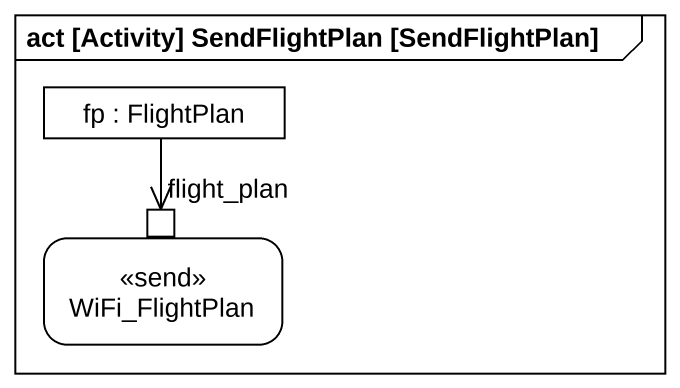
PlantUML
@startuml
mainframe act [Activity] SendFlightPlan [SendFlightPlan]
hide empty description
state "fp : FlightPlan" as fp <<object>>
state WiFi_FlightPlan <<send>> {
  state flight_plan <<inputPin>>
}
fp --> flight_plan
@enduml
